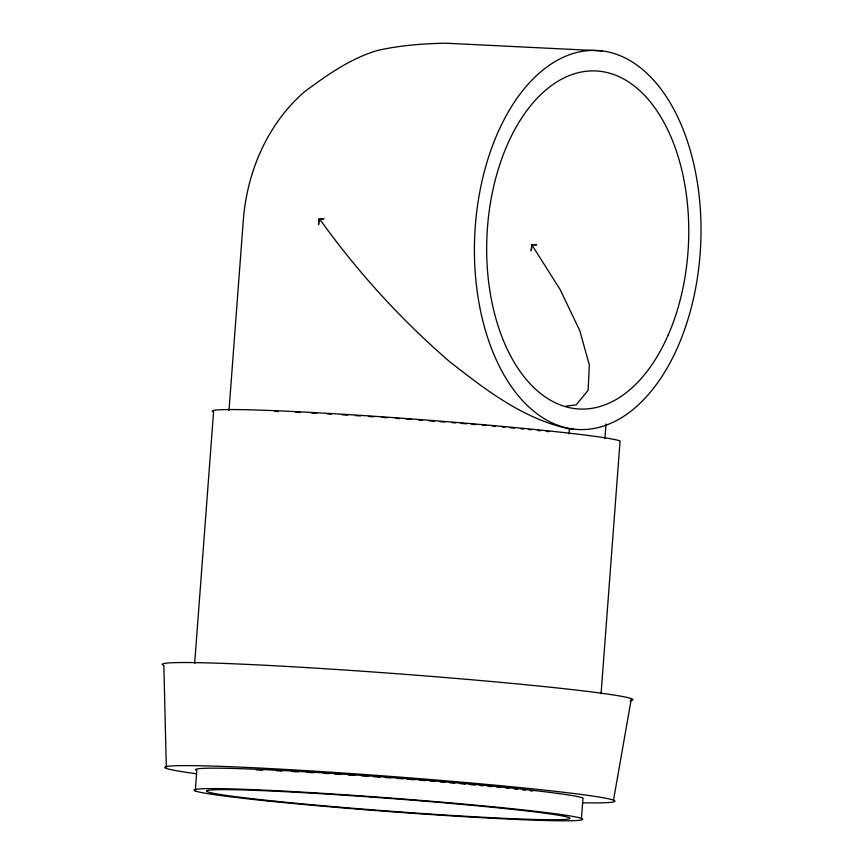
<?xml version="1.0" encoding="UTF-8"?>
<svg xmlns="http://www.w3.org/2000/svg" width="864" height="864" viewBox="0 0 864 864"><rect width="100%" height="100%" fill="white"/><g stroke="black" fill="none" stroke-linecap="round" stroke-linejoin="round"><path stroke-width="1.3" d="M194.648 663.552L213.559 412.042A205.135 7.16 4.3 0 1 393.844 417.647A205.135 7.16 4.3 0 1 620.071 440.964L601.063 693.803M195.286 790.96L196.819 770.515A194.875 6.804 4.3 0 1 368.086 775.84A194.875 6.804 4.3 0 1 583.016 797.99L581.472 818.435M229.003 410.443L243.346 219.748C247.147 171.482 267.646 123.52 304.765 91.584C327.175 74.974 350.492 58.45 377.546 50.447C399.87 45.403 422.788 43.621 445.64 43.2L601.949 50.89A189.745 113.065 -87.2 0 1 677.981 346.464A189.745 113.065 -87.2 0 1 483.268 322.596A189.745 113.065 -87.2 0 1 601.949 50.89M569.02 433.987L569.398 428.879C523.476 419.191 485.665 389.837 449.496 361.552C400.691 319.324 357.08 271.415 319.55 218.894L323.989 218.754L319.021 218.916L318.535 224.705L319.324 218.581M604.93 438.556L606.031 423.997M531.695 244.998L531.22 250.776L531.997 244.663L536.663 244.836L531.684 244.588L560.12 289.548L579.776 330.61L589.334 364.964L588.125 390.28L576.234 404.838L565.996 406.145M613.505 800.161L631.346 698.663M571.968 428.544L569.398 428.879L573.512 429.084M166.331 768.355L163.858 665.41A235.904 8.23 4.3 0 1 401.911 674.104A235.904 8.23 4.3 0 1 630.223 700.736M274.698 411.448A189.745 6.62 4.3 0 1 278.392 411.577M295.79 412.312A189.745 6.62 4.3 0 1 300.056 412.506M311.731 413.089A189.745 6.62 4.3 0 1 316.775 413.359M327.218 413.921A189.745 6.62 4.3 0 1 331.225 414.158M342.112 414.796A189.745 6.62 4.3 0 1 347.62 415.13M355.32 415.606A189.745 6.62 4.3 0 1 360.558 415.94M368.518 416.459A189.745 6.62 4.3 0 1 373.896 416.815M382.007 417.366A189.745 6.62 4.3 0 1 387.428 417.733M395.561 418.306A189.745 6.62 4.3 0 1 399.524 418.597M406.177 419.072A189.745 6.62 4.3 0 1 411.545 419.472M418.262 419.969A189.745 6.62 4.3 0 1 422.302 420.282M429.019 420.79A189.745 6.62 4.3 0 1 434.376 421.211M439.69 421.632A189.745 6.62 4.3 0 1 444.949 422.053M451.688 422.593A189.745 6.62 4.3 0 1 455.728 422.928M461.106 423.371A189.745 6.62 4.3 0 1 466.463 423.824M471.787 424.278A189.745 6.62 4.3 0 1 475.74 424.624M482.252 425.185A189.745 6.62 4.3 0 1 486.108 425.531M492.415 426.092A189.745 6.62 4.3 0 1 495.223 426.352M502.168 426.989A189.745 6.62 4.3 0 1 504.932 427.248M510.376 427.756A189.745 6.62 4.3 0 1 514.415 428.144M520.992 428.782A189.745 6.62 4.3 0 1 523.573 429.041M528.628 429.548A189.745 6.62 4.3 0 1 531.101 429.797M537.667 430.466A189.745 6.62 4.3 0 1 540.562 430.769M546.221 431.374A189.745 6.62 4.3 0 1 548.986 431.676M256.23 769.9A182.056 6.35 4.3 0 1 262.602 770.148M276.307 770.753A182.056 6.35 4.3 0 1 282.064 771.034M292.118 771.541A182.056 6.35 4.3 0 1 298.696 771.898M306.806 772.351A182.056 6.35 4.3 0 1 313.708 772.751M323.536 773.334A182.056 6.35 4.3 0 1 328.579 773.647M334.994 774.058A182.056 6.35 4.3 0 1 341.528 774.479M348.149 774.922A182.056 6.35 4.3 0 1 354.812 775.364M361.498 775.829A182.056 6.35 4.3 0 1 368.194 776.293M373.432 776.671A182.056 6.35 4.3 0 1 379.998 777.146M385.279 777.535A182.056 6.35 4.3 0 1 390.593 777.935M397.224 778.432A182.056 6.35 4.3 0 1 402.527 778.842M407.786 779.252A182.056 6.35 4.3 0 1 414.32 779.771M419.645 780.203A182.056 6.35 4.3 0 1 425.12 780.646M430.596 781.099A182.056 6.35 4.3 0 1 434.689 781.445M440.111 781.898A182.056 6.35 4.3 0 1 445.489 782.363M449.485 782.708A182.056 6.35 4.3 0 1 454.734 783.173M459.907 783.626A182.056 6.35 4.3 0 1 465.232 784.112M469.368 784.49A182.056 6.35 4.3 0 1 474.844 784.998M480.233 785.506A182.056 6.35 4.3 0 1 482.89 785.765M488.138 786.272A182.056 6.35 4.3 0 1 491.983 786.65M497.005 787.147A182.056 6.35 4.3 0 1 500.666 787.525M505.98 788.065A182.056 6.35 4.3 0 1 508.864 788.378M514.512 788.972A182.056 6.35 4.3 0 1 517.255 789.275M522.59 789.869A182.056 6.35 4.3 0 1 525.172 790.16M530.129 790.733A182.056 6.35 4.3 0 1 532.516 791.024M195.685 773.658A225.644 7.873 4.3 0 1 245.365 767.351A225.644 7.873 4.3 0 1 535.669 789.188A225.644 7.873 4.3 0 1 583.351 802.818M668.218 334.962A169.236 100.84 -87.2 0 0 600.415 71.334A169.236 100.84 -87.2 0 0 494.564 313.664A169.236 100.84 -87.2 0 0 668.218 334.962M267.278 800.939A194.875 6.804 4.3 0 0 580.543 820.141A194.875 6.804 4.3 0 0 317.315 793.012A194.875 6.804 4.3 0 0 267.278 800.939M275.238 801.187A182.056 6.35 4.3 0 0 567.907 819.126A182.056 6.35 4.3 0 0 321.991 793.778A182.056 6.35 4.3 0 0 275.238 801.187"/></g></svg>
